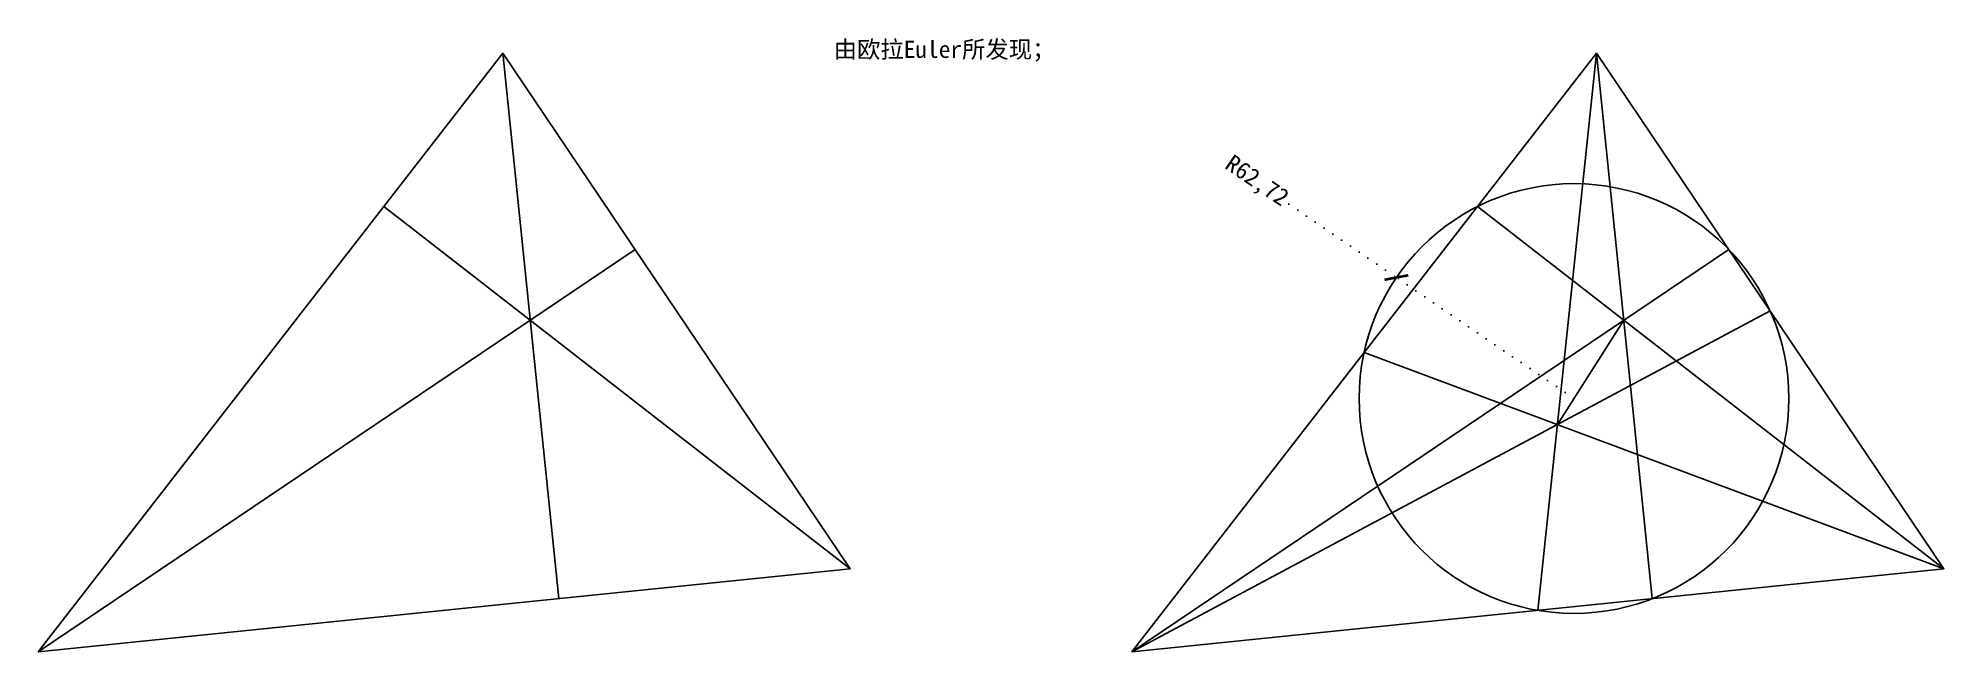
# Model space of a CAD drawing. Header units: millimetres. Extents: x 1731 to 2287, y 1004 to 1183.
import ezdxf

# ---------------------------------------------------------------- set-up
doc = ezdxf.new("R2010")
doc.units = ezdxf.units.MM
doc.linetypes.add('ACAD_ISO07W100', pattern=[3, 0, -3])
doc.styles.get("Standard").update_dxf_attribs({"font": ''})
doc.styles.add('w', font='', dxfattribs={"height": 5})
doc.styles.get('Standard').set_extended_font_data('SimSun')
doc.styles.get('w').set_extended_font_data('SimSun')
doc.dimstyles.new('w', dxfattribs={"dimscale": 2, "dimtxt": 2.5, "dimasz": 2.5, "dimexe": 1.25, "dimexo": 0.625, "dimtad": 0, "dimtxsty": 'Standard', "dimblk": 'ARCHTICK', "dimcen": 2.5, "dimclrd": 5, "dimclre": 5, "dimadec": 0, "dimazin": 0, "dimtfac": 1, "dimtmove": 0, "dimatfit": 3, "dimfxl": 1, "dimarcsym": 0})

# ---------------------------------------------------------------- blocks, each defined once
blk = doc.blocks.new('_ArchTick')
at = {"color": 0, "linetype": 'ByBlock', "const_width": 0.15}
blk.add_lwpolyline([(-0.5, -0.5), (0.5, 0.5)], dxfattribs=at)
blk = doc.blocks.new('*D6')
at = {"color": 5, "linetype": 'ACAD_ISO07W100', "lineweight": -2}
for p in [(2096.08, 1134.8), (2179.29, 1078.11)]:
    blk.add_line(p, (2127.46, 1113.43), dxfattribs=at)
at = {"layer": 'Defpoints', "color": 0}
for p in [(2127.46, 1113.43), (2179.29, 1078.11)]:
    blk.add_point(p, dxfattribs=at)
at = {"color": 5, "lineweight": -2, "xscale": 5, "yscale": 5, "zscale": 5, "rotation": 325.7368718385162}
blk.add_blockref('_ArchTick', (2127.46, 1113.43), dxfattribs=at)
at = {"color": 0, "insert": (2086.51, 1141.32), "char_height": 5, "attachment_point": 5, "rotation": 325.7369}
blk.add_mtext('R62,72', dxfattribs=at)

msp = doc.modelspace()

# ---------------------------------------------------------------- linework, layer by layer
at = {"color": 5}
for p, q in [((2185.871, 1178.917), (2168.731, 1016.287)), ((2050.179, 1004.161), (2236.576, 1103.665)), ((2118.025, 1091.539), (2287.282, 1028.413))]:
    msp.add_line(p, q, dxfattribs=at)
msp.add_line((2193.844, 1100.964), (2174.444, 1070.497))
for points in [[(1730.948, 1004.161), (1968.05, 1028.413), (1866.639, 1178.917), (1730.948, 1004.161)], [(1866.639, 1178.917), (1882.924, 1019.706)], [(2050.179, 1004.161), (2287.282, 1028.413), (2185.871, 1178.917), (2050.179, 1004.161)], [(1968.05, 1028.413), (1831.876, 1134.147)], [(1730.948, 1004.161), (1905.253, 1121.61)]]:
    msp.add_lwpolyline(points)
at = {"color": 1}
for points in [[(2185.871, 1178.917), (2202.155, 1019.706)], [(2287.282, 1028.413), (2151.108, 1134.147)], [(2050.179, 1004.161), (2224.485, 1121.61)]]:
    msp.add_lwpolyline(points, dxfattribs=at)
msp.add_circle((2179.294, 1078.114), 62.723)

# ---------------------------------------------------------------- texts
at = {"insert": (1963.192, 1182.535), "char_height": 5, "width": 69.90464, "attachment_point": 1, "style": 'w'}
msp.add_mtext('由欧拉Euler所发现；', dxfattribs=at)

# ---------------------------------------------------------------- dimensions: what is measured, and where the dimension line sits
dim = msp.add_radius_dim(center=(2179.294, 1078.114), mpoint=(2127.456, 1113.426), dimstyle='w')
dim.commit()
dim.dimension.update_dxf_attribs({"geometry": '*D6', "text_midpoint": (2086.509, 1141.32), "dimtype": 164})

doc.saveas('drawing.dxf')
